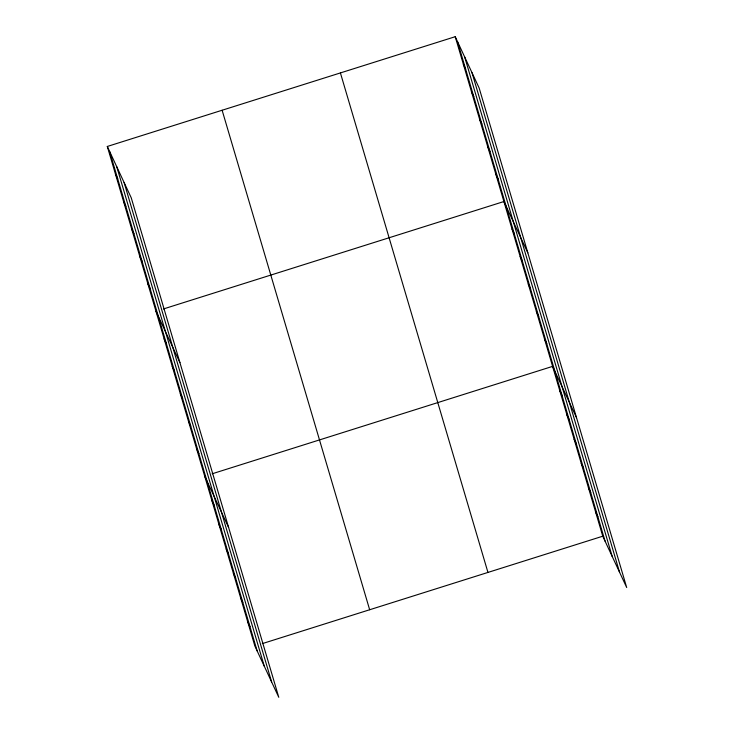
<?xml version="1.0" encoding="UTF-8"?>
<svg xmlns="http://www.w3.org/2000/svg" width="734" height="734" viewBox="0 0 734 734"><rect width="100%" height="100%" fill="white"/><g stroke="black" fill="none" stroke-linecap="round" stroke-linejoin="round"><path stroke-width="1.1" d="M107.302 146.47L131.239 197.795L278.782 697.3L254.845 645.975L107.302 146.47L455.218 36.7L479.155 88.025L626.698 587.53L602.761 536.205L455.218 36.7M163.434 308.959L503.909 201.538L527.847 252.863M212.126 473.797L552.601 366.376L576.529 417.701M262.286 643.626L602.761 536.205M463.337 64.17L465.64 69.106M471.448 91.649L473.751 96.576M479.568 119.119L481.871 124.055M487.679 146.589L489.982 151.525M495.799 174.068L498.092 178.995M512.029 229.008L514.323 233.944M520.14 256.487L522.443 261.414M528.251 283.957L530.554 288.893M536.37 311.427L538.673 316.363M544.481 338.906L546.784 343.833M559.767 390.635L562.07 395.571M566.932 414.903L569.235 419.83M574.098 439.161L576.401 444.098M581.264 463.42L583.567 468.356M588.429 487.688L590.732 492.615M595.595 511.947L597.898 516.883M115.421 173.94L117.715 178.876M123.532 201.41L125.835 206.346M131.643 228.889L133.946 233.816M139.763 256.359L142.066 261.295M147.873 283.829L150.176 288.765M155.993 311.308L179.922 362.633M164.104 338.778L166.407 343.714M172.224 366.248L174.518 371.184M180.335 393.727L182.638 398.654M188.454 421.197L190.748 426.133M196.565 448.667L198.868 453.603M204.685 476.146L228.613 527.471M211.851 500.404L214.144 505.341M219.016 524.663L221.31 529.599M226.182 548.931L228.476 553.858M233.348 573.19L235.651 578.126M240.513 597.448L242.816 602.385M247.679 621.716L249.982 626.643M472.017 72.712L619.56 572.226M464.659 56.94L612.202 556.455M457.521 41.636L605.064 541.141M340.411 72.923L487.954 572.428M222.118 110.247L369.661 609.752M124.101 182.482L271.635 681.987M116.743 166.71L264.286 666.215M109.605 151.406L257.148 650.911"/></g></svg>
